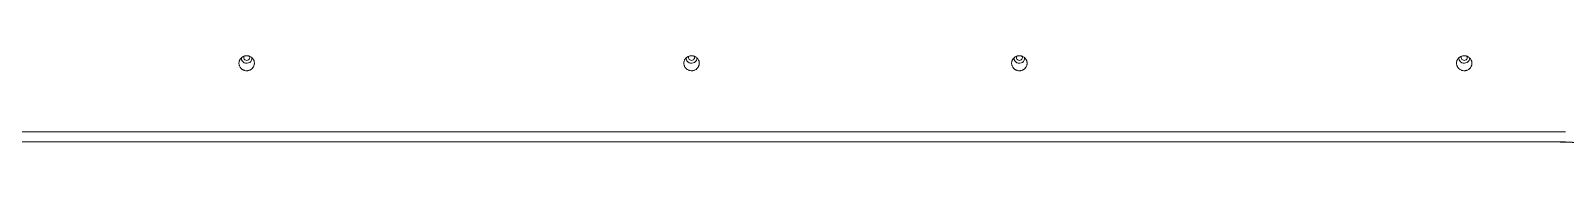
# Model space of a CAD drawing. Header units: inches. Extents: x 3778 to 56227, y -16914 to 35091.
# Drawn here: x 20496.6 to 20694.1, y 15929.2 to 15940.4 of the extents above; entities that cross this region are included whole.
import ezdxf

# ---------------------------------------------------------------- set-up
doc = ezdxf.new("R2010")
doc.units = ezdxf.units.IN
doc.header["$LTSCALE"] = 100
doc.header["$MEASUREMENT"] = 0
doc.layers.add('mark-B', color=2, linetype='Continuous', lineweight=20)
doc.layers.add('RC-LIGHT', color=7, linetype='Continuous')

# ---------------------------------------------------------------- blocks, each defined once
blk = doc.blocks.new('무풍1way 일반')
at = {"layer": 'mark-B'}
for p, q in [((-439.26, -500.22), (439.26, -500.22)), ((-439.26, -500.24), (439.26, -500.24))]:
    blk.add_line(p, q, dxfattribs=at)
for centre, major_axis, start_param, end_param in [((269.61, -489.48), (-0.681, 0), 0, 3.282671), ((269.61, -489.48), (-0.681, 0), 6.175684, 6.283185), ((269.61, -489.38), (0.387, 0), 2.550192, 6.283185), ((269.61, -489.38), (0.387, 0), 0, 0.572454), ((326.84, -489.48), (-0.681, 0), 6.166846, 6.283185), ((326.84, -489.48), (-0.681, 0), 0, 3.267846), ((326.84, -489.38), (0.387, 0), 2.610173, 6.283185), ((326.84, -489.38), (0.387, 0), 0, 0.507766), ((369.02, -489.48), (-0.681, 0), 0, 3.282767), ((369.02, -489.48), (-0.681, 0), 6.175491, 6.283185), ((369.02, -489.38), (0.387, 0), 2.549695, 6.283185), ((369.02, -489.38), (0.387, 0), 0, 0.572952), ((426.25, -489.48), (-0.681, 0), 6.166653, 6.283185), ((426.25, -489.48), (-0.681, 0), 0, 3.26804), ((426.25, -489.38), (0.387, 0), 2.60948, 6.283185), ((426.25, -489.38), (0.387, 0), 0, 0.508544)]:
    blk.add_ellipse(centre, major_axis=major_axis, ratio=0.913545, start_param=start_param, end_param=end_param, dxfattribs=at)
for points, degree, knots in [([(268.62, -490.07), (268.62, -490.01), (268.63, -489.95), (268.64, -489.87), (268.65, -489.85), (268.66, -489.82), (268.66, -489.81), (268.68, -489.76), (268.7, -489.71), (268.74, -489.64), (268.76, -489.59), (268.78, -489.57), (268.79, -489.55), (268.84, -489.49), (268.88, -489.44), (268.95, -489.38), (268.98, -489.36), (269.03, -489.32), (269.05, -489.3), (269.14, -489.25), (269.19, -489.22), (269.27, -489.19), (269.29, -489.19), (269.32, -489.18), (269.33, -489.17), (269.38, -489.16), (269.45, -489.15), (269.53, -489.14), (269.58, -489.14), (269.61, -489.14), (269.62, -489.14), (269.71, -489.14), (269.77, -489.15), (269.87, -489.17), (269.9, -489.18), (269.94, -489.19), (269.96, -489.2), (269.99, -489.21), (270.01, -489.22), (270.08, -489.25), (270.14, -489.28), (270.2, -489.33), (270.22, -489.34), (270.24, -489.36), (270.25, -489.37), (270.29, -489.4), (270.31, -489.42), (270.38, -489.49), (270.42, -489.54), (270.46, -489.61), (270.47, -489.62), (270.49, -489.65), (270.49, -489.66), (270.52, -489.71), (270.54, -489.76), (270.57, -489.84), (270.58, -489.88), (270.58, -489.91), (270.59, -489.93), (270.6, -490.01), (270.6, -490.07), (270.6, -490.17), (270.6, -490.2), (270.59, -490.24), (270.59, -490.26), (270.58, -490.29), (270.58, -490.31), (270.56, -490.38), (270.54, -490.44), (270.5, -490.53), (270.49, -490.56), (270.46, -490.61), (270.42, -490.66), (270.38, -490.71), (270.34, -490.76), (270.31, -490.78), (270.24, -490.85), (270.19, -490.89), (270.11, -490.94), (270.08, -490.96), (270.04, -490.98), (270.02, -490.98), (269.99, -491), (269.98, -491), (269.9, -491.03), (269.84, -491.05), (269.76, -491.06), (269.74, -491.06), (269.71, -491.07), (269.69, -491.07), (269.64, -491.07), (269.61, -491.07), (269.51, -491.07), (269.45, -491.06), (269.37, -491.04), (269.35, -491.04), (269.32, -491.03), (269.3, -491.02), (269.26, -491.01), (269.2, -490.99), (269.14, -490.96), (269.08, -490.92), (269.05, -490.91), (268.98, -490.85), (268.93, -490.81), (268.86, -490.74), (268.84, -490.72), (268.8, -490.67), (268.78, -490.64), (268.73, -490.56), (268.7, -490.5), (268.67, -490.41), (268.66, -490.38), (268.64, -490.32), (268.63, -490.29), (268.62, -490.2), (268.61, -490.14), (268.62, -490.07)], 3, [0, 0, 0, 0, 0.03125, 0.03125, 0.039063, 0.039063, 0.046875, 0.046875, 0.0625, 0.078125, 0.085938, 0.085938, 0.09375, 0.09375, 0.125, 0.125, 0.140625, 0.140625, 0.15625, 0.15625, 0.1875, 0.1875, 0.195313, 0.195313, 0.203125, 0.203125, 0.21875, 0.234375, 0.242188, 0.242188, 0.25, 0.25, 0.28125, 0.28125, 0.296875, 0.296875, 0.304688, 0.304688, 0.3125, 0.3125, 0.34375, 0.34375, 0.351563, 0.351563, 0.359375, 0.359375, 0.375, 0.375, 0.40625, 0.40625, 0.414063, 0.414063, 0.421875, 0.421875, 0.4375, 0.453125, 0.460938, 0.460938, 0.46875, 0.46875, 0.5, 0.5, 0.515625, 0.515625, 0.523438, 0.523438, 0.53125, 0.53125, 0.5625, 0.5625, 0.578125, 0.578125, 0.59375, 0.609375, 0.609375, 0.625, 0.625, 0.65625, 0.65625, 0.671875, 0.671875, 0.679688, 0.679688, 0.6875, 0.6875, 0.71875, 0.71875, 0.726563, 0.726563, 0.734375, 0.734375, 0.75, 0.75, 0.78125, 0.78125, 0.789063, 0.789063, 0.796875, 0.796875, 0.8125, 0.828125, 0.828125, 0.84375, 0.84375, 0.875, 0.875, 0.890625, 0.890625, 0.90625, 0.90625, 0.9375, 0.9375, 0.953125, 0.953125, 0.96875, 0.96875, 1, 1, 1, 1]), ([(327.84, -490.07), (327.84, -490.14), (327.84, -490.2), (327.82, -490.28), (327.82, -490.29), (327.81, -490.32), (327.81, -490.34), (327.8, -490.39), (327.78, -490.45), (327.74, -490.52), (327.72, -490.56), (327.7, -490.59), (327.7, -490.6), (327.65, -490.67), (327.61, -490.72), (327.55, -490.79), (327.52, -490.81), (327.47, -490.85), (327.45, -490.87), (327.37, -490.93), (327.31, -490.96), (327.24, -490.99), (327.22, -491), (327.19, -491.01), (327.18, -491.01), (327.13, -491.03), (327.07, -491.05), (326.99, -491.06), (326.94, -491.07), (326.91, -491.07), (326.89, -491.07), (326.81, -491.07), (326.74, -491.07), (326.65, -491.05), (326.61, -491.04), (326.57, -491.03), (326.55, -491.03), (326.52, -491.02), (326.5, -491.01), (326.43, -490.98), (326.37, -490.96), (326.3, -490.91), (326.29, -490.9), (326.26, -490.89), (326.25, -490.88), (326.21, -490.85), (326.18, -490.83), (326.11, -490.76), (326.07, -490.71), (326.02, -490.65), (326.01, -490.64), (326, -490.61), (325.99, -490.6), (325.96, -490.56), (325.94, -490.5), (325.91, -490.43), (325.89, -490.38), (325.88, -490.35), (325.88, -490.33), (325.86, -490.26), (325.85, -490.2), (325.85, -490.1), (325.85, -490.07), (325.85, -490.02), (325.85, -490.01), (325.86, -489.98), (325.86, -489.96), (325.87, -489.88), (325.89, -489.82), (325.93, -489.73), (325.94, -489.7), (325.97, -489.65), (326, -489.59), (326.04, -489.54), (326.07, -489.49), (326.1, -489.47), (326.16, -489.4), (326.21, -489.35), (326.29, -489.3), (326.32, -489.28), (326.36, -489.26), (326.38, -489.25), (326.4, -489.24), (326.42, -489.23), (326.49, -489.2), (326.56, -489.18), (326.63, -489.16), (326.65, -489.15), (326.68, -489.15), (326.7, -489.15), (326.75, -489.14), (326.78, -489.14), (326.88, -489.13), (326.94, -489.14), (327.03, -489.15), (327.04, -489.15), (327.07, -489.16), (327.09, -489.17), (327.14, -489.18), (327.2, -489.2), (327.27, -489.23), (327.32, -489.25), (327.34, -489.27), (327.36, -489.28), (327.43, -489.32), (327.48, -489.36), (327.55, -489.42), (327.57, -489.44), (327.62, -489.49), (327.64, -489.52), (327.69, -489.59), (327.72, -489.65), (327.76, -489.74), (327.78, -489.77), (327.8, -489.83), (327.81, -489.86), (327.83, -489.95), (327.84, -490.01), (327.84, -490.07)], 3, [0, 0, 0, 0, 0.03125, 0.03125, 0.039063, 0.039063, 0.046875, 0.046875, 0.0625, 0.078125, 0.085937, 0.085937, 0.09375, 0.09375, 0.125, 0.125, 0.140625, 0.140625, 0.15625, 0.15625, 0.1875, 0.1875, 0.195312, 0.195312, 0.203125, 0.203125, 0.21875, 0.234375, 0.242187, 0.242187, 0.25, 0.25, 0.28125, 0.28125, 0.296875, 0.296875, 0.304687, 0.304687, 0.3125, 0.3125, 0.34375, 0.34375, 0.351562, 0.351562, 0.359375, 0.359375, 0.375, 0.375, 0.40625, 0.40625, 0.414062, 0.414062, 0.421875, 0.421875, 0.4375, 0.453125, 0.460937, 0.460937, 0.46875, 0.46875, 0.5, 0.5, 0.515625, 0.515625, 0.523437, 0.523437, 0.53125, 0.53125, 0.5625, 0.5625, 0.578125, 0.578125, 0.59375, 0.609375, 0.609375, 0.625, 0.625, 0.65625, 0.65625, 0.671875, 0.671875, 0.679687, 0.679687, 0.6875, 0.6875, 0.71875, 0.71875, 0.726562, 0.726562, 0.734375, 0.734375, 0.75, 0.75, 0.78125, 0.78125, 0.789062, 0.789062, 0.796875, 0.796875, 0.8125, 0.828125, 0.835937, 0.835937, 0.84375, 0.84375, 0.875, 0.875, 0.890625, 0.890625, 0.90625, 0.90625, 0.9375, 0.9375, 0.953125, 0.953125, 0.96875, 0.96875, 1, 1, 1, 1]), ([(368.02, -490.07), (368.03, -490.01), (368.03, -489.95), (368.05, -489.87), (368.06, -489.85), (368.07, -489.82), (368.07, -489.81), (368.09, -489.76), (368.11, -489.71), (368.15, -489.64), (368.17, -489.59), (368.19, -489.57), (368.2, -489.55), (368.25, -489.49), (368.29, -489.44), (368.36, -489.38), (368.38, -489.36), (368.44, -489.32), (368.46, -489.3), (368.55, -489.25), (368.6, -489.22), (368.68, -489.19), (368.7, -489.19), (368.73, -489.18), (368.74, -489.17), (368.79, -489.16), (368.85, -489.15), (368.93, -489.14), (368.98, -489.14), (369.02, -489.14), (369.03, -489.14), (369.12, -489.14), (369.18, -489.15), (369.28, -489.17), (369.31, -489.18), (369.35, -489.19), (369.37, -489.2), (369.4, -489.21), (369.41, -489.22), (369.49, -489.25), (369.54, -489.28), (369.61, -489.33), (369.62, -489.34), (369.65, -489.36), (369.66, -489.37), (369.7, -489.4), (369.72, -489.42), (369.79, -489.49), (369.83, -489.54), (369.87, -489.61), (369.88, -489.62), (369.89, -489.65), (369.9, -489.66), (369.92, -489.7), (369.95, -489.76), (369.97, -489.84), (369.99, -489.88), (369.99, -489.91), (370, -489.93), (370.01, -490.01), (370.01, -490.07), (370.01, -490.16), (370.01, -490.2), (370, -490.24), (370, -490.26), (369.99, -490.29), (369.99, -490.31), (369.97, -490.38), (369.95, -490.44), (369.91, -490.53), (369.9, -490.56), (369.86, -490.61), (369.83, -490.66), (369.79, -490.71), (369.75, -490.76), (369.72, -490.78), (369.65, -490.85), (369.6, -490.89), (369.52, -490.94), (369.49, -490.95), (369.45, -490.98), (369.43, -490.98), (369.4, -491), (369.39, -491), (369.31, -491.03), (369.25, -491.05), (369.17, -491.06), (369.15, -491.06), (369.12, -491.07), (369.1, -491.07), (369.05, -491.07), (369.02, -491.07), (368.92, -491.07), (368.86, -491.06), (368.78, -491.04), (368.76, -491.04), (368.73, -491.03), (368.71, -491.02), (368.67, -491.01), (368.61, -490.99), (368.55, -490.96), (368.49, -490.92), (368.46, -490.91), (368.38, -490.85), (368.34, -490.81), (368.27, -490.74), (368.25, -490.72), (368.21, -490.67), (368.19, -490.64), (368.14, -490.56), (368.11, -490.5), (368.08, -490.41), (368.07, -490.38), (368.05, -490.32), (368.04, -490.29), (368.03, -490.2), (368.02, -490.14), (368.02, -490.07)], 3, [0, 0, 0, 0, 0.03125, 0.03125, 0.039062, 0.039062, 0.046875, 0.046875, 0.0625, 0.078125, 0.085937, 0.085937, 0.09375, 0.09375, 0.125, 0.125, 0.140625, 0.140625, 0.15625, 0.15625, 0.1875, 0.1875, 0.195312, 0.195312, 0.203125, 0.203125, 0.21875, 0.234375, 0.242187, 0.242187, 0.25, 0.25, 0.28125, 0.28125, 0.296875, 0.296875, 0.304687, 0.304687, 0.3125, 0.3125, 0.34375, 0.34375, 0.351562, 0.351562, 0.359375, 0.359375, 0.375, 0.375, 0.40625, 0.40625, 0.414062, 0.414062, 0.421875, 0.421875, 0.4375, 0.453125, 0.460937, 0.460937, 0.46875, 0.46875, 0.5, 0.5, 0.515625, 0.515625, 0.523437, 0.523437, 0.53125, 0.53125, 0.5625, 0.5625, 0.578125, 0.578125, 0.59375, 0.609375, 0.609375, 0.625, 0.625, 0.65625, 0.65625, 0.671875, 0.671875, 0.679687, 0.679687, 0.6875, 0.6875, 0.71875, 0.71875, 0.726562, 0.726562, 0.734375, 0.734375, 0.75, 0.75, 0.78125, 0.78125, 0.789062, 0.789062, 0.796875, 0.796875, 0.8125, 0.828125, 0.828125, 0.84375, 0.84375, 0.875, 0.875, 0.890625, 0.890625, 0.90625, 0.90625, 0.9375, 0.9375, 0.953125, 0.953125, 0.96875, 0.96875, 1, 1, 1, 1]), ([(427.25, -490.07), (427.25, -490.14), (427.24, -490.2), (427.23, -490.28), (427.23, -490.29), (427.22, -490.32), (427.22, -490.34), (427.2, -490.39), (427.18, -490.45), (427.15, -490.52), (427.13, -490.56), (427.11, -490.59), (427.11, -490.6), (427.06, -490.67), (427.02, -490.72), (426.96, -490.79), (426.93, -490.81), (426.88, -490.85), (426.86, -490.87), (426.78, -490.93), (426.72, -490.96), (426.65, -490.99), (426.63, -491), (426.6, -491.01), (426.59, -491.01), (426.54, -491.03), (426.48, -491.05), (426.4, -491.06), (426.35, -491.07), (426.32, -491.07), (426.3, -491.07), (426.22, -491.07), (426.15, -491.07), (426.06, -491.05), (426.02, -491.04), (425.98, -491.03), (425.96, -491.03), (425.93, -491.02), (425.91, -491.01), (425.84, -490.98), (425.78, -490.96), (425.71, -490.91), (425.7, -490.9), (425.67, -490.89), (425.66, -490.88), (425.62, -490.85), (425.59, -490.83), (425.52, -490.76), (425.48, -490.71), (425.43, -490.65), (425.42, -490.64), (425.41, -490.61), (425.4, -490.6), (425.37, -490.55), (425.34, -490.5), (425.31, -490.43), (425.3, -490.38), (425.29, -490.35), (425.29, -490.33), (425.27, -490.26), (425.26, -490.2), (425.26, -490.1), (425.26, -490.07), (425.26, -490.02), (425.26, -490.01), (425.27, -489.98), (425.27, -489.96), (425.28, -489.88), (425.3, -489.82), (425.33, -489.73), (425.35, -489.7), (425.38, -489.65), (425.41, -489.59), (425.44, -489.54), (425.48, -489.49), (425.5, -489.47), (425.57, -489.4), (425.62, -489.35), (425.7, -489.3), (425.73, -489.28), (425.77, -489.26), (425.78, -489.25), (425.81, -489.23), (425.83, -489.23), (425.9, -489.2), (425.96, -489.17), (426.04, -489.16), (426.06, -489.15), (426.09, -489.15), (426.11, -489.15), (426.16, -489.14), (426.19, -489.14), (426.29, -489.13), (426.35, -489.14), (426.43, -489.15), (426.45, -489.15), (426.48, -489.16), (426.5, -489.17), (426.55, -489.18), (426.61, -489.2), (426.68, -489.23), (426.72, -489.25), (426.75, -489.27), (426.77, -489.28), (426.84, -489.32), (426.89, -489.36), (426.96, -489.42), (426.98, -489.44), (427.02, -489.49), (427.04, -489.52), (427.1, -489.59), (427.13, -489.65), (427.17, -489.74), (427.18, -489.77), (427.21, -489.83), (427.21, -489.86), (427.24, -489.95), (427.24, -490.01), (427.25, -490.07)], 3, [0, 0, 0, 0, 0.03125, 0.03125, 0.039063, 0.039063, 0.046875, 0.046875, 0.0625, 0.078125, 0.085938, 0.085938, 0.09375, 0.09375, 0.125, 0.125, 0.140625, 0.140625, 0.15625, 0.15625, 0.1875, 0.1875, 0.195313, 0.195313, 0.203125, 0.203125, 0.21875, 0.234375, 0.242188, 0.242188, 0.25, 0.25, 0.28125, 0.28125, 0.296875, 0.296875, 0.304688, 0.304688, 0.3125, 0.3125, 0.34375, 0.34375, 0.351563, 0.351563, 0.359375, 0.359375, 0.375, 0.375, 0.40625, 0.40625, 0.414063, 0.414063, 0.421875, 0.421875, 0.4375, 0.453125, 0.460938, 0.460938, 0.46875, 0.46875, 0.5, 0.5, 0.515625, 0.515625, 0.523438, 0.523438, 0.53125, 0.53125, 0.5625, 0.5625, 0.578125, 0.578125, 0.59375, 0.609375, 0.609375, 0.625, 0.625, 0.65625, 0.65625, 0.671875, 0.671875, 0.679688, 0.679688, 0.6875, 0.6875, 0.71875, 0.71875, 0.726563, 0.726563, 0.734375, 0.734375, 0.75, 0.75, 0.78125, 0.78125, 0.789063, 0.789063, 0.796875, 0.796875, 0.8125, 0.828125, 0.835938, 0.835938, 0.84375, 0.84375, 0.875, 0.875, 0.890625, 0.890625, 0.90625, 0.90625, 0.9375, 0.9375, 0.953125, 0.953125, 0.96875, 0.96875, 1, 1, 1, 1]), ([(443.19, -500.42), (442.61, -500.39), (442.32, -500.38), (441.84, -500.36), (441.46, -500.35), (441, -500.33), (440.59, -500.32), (440.14, -500.3), (439.73, -500.29), (438.81, -500.26), (438, -500.25), (437.55, -500.25), (437.13, -500.25), (437.04, -500.25), (436.73, -500.25), (436.64, -500.25), (436.45, -500.25), (432.8, -500.25), (422.42, -500.25), (401.64, -500.25), (360.09, -500.25), (276.99, -500.25), (221.6, -500.25), (221.53, -500.25), (0, -500.25), (-110.8, -500.25), (-276.99, -500.25), (-360.09, -500.25), (-401.64, -500.25), (-422.42, -500.25), (-432.8, -500.25), (-437.13, -500.25), (-438, -500.25), (-438.12, -500.25), (-438.21, -500.25), (-438.32, -500.25), (-438.64, -500.25), (-438.86, -500.25), (-439.28, -500.26), (-439.73, -500.27), (-440.14, -500.28), (-440.59, -500.3), (-441, -500.31), (-441.46, -500.33), (-441.84, -500.35), (-442.32, -500.37), (-442.61, -500.39), (-443.19, -500.42)], 2, [0, 0, 0, 0.000977, 0.000977, 0.001953, 0.001953, 0.00293, 0.00293, 0.003906, 0.003906, 0.005859, 0.005859, 0.006836, 0.006836, 0.007115, 0.007394, 0.007394, 0.007812, 0.015625, 0.03125, 0.0625, 0.125, 0.25, 0.25, 0.5, 0.5, 0.75, 0.875, 0.9375, 0.96875, 0.984375, 0.992188, 0.994141, 0.994141, 0.994385, 0.994385, 0.994629, 0.995117, 0.995117, 0.996094, 0.996094, 0.99707, 0.99707, 0.998047, 0.998047, 0.999023, 0.999023, 1, 1, 1]), ([(443.19, -500.42), (442.61, -500.39), (442.32, -500.38), (441.84, -500.36), (441.46, -500.35), (441, -500.33), (440.59, -500.32), (440.14, -500.3), (439.73, -500.29), (438.81, -500.26), (438, -500.25), (437.55, -500.25), (437.13, -500.25), (437.04, -500.25), (436.73, -500.25), (436.64, -500.25), (436.45, -500.25), (432.8, -500.25), (422.42, -500.25), (401.64, -500.25), (360.09, -500.25), (276.99, -500.25), (221.6, -500.25), (221.53, -500.25), (0, -500.25), (-110.8, -500.25), (-276.99, -500.25), (-360.09, -500.25), (-401.64, -500.25), (-422.42, -500.25), (-432.8, -500.25), (-437.13, -500.25), (-438, -500.25), (-438.12, -500.25), (-438.21, -500.25), (-438.32, -500.25), (-438.64, -500.25), (-438.86, -500.25), (-439.28, -500.26), (-439.73, -500.27), (-440.14, -500.28), (-440.59, -500.3), (-441, -500.31), (-441.46, -500.33), (-441.84, -500.35), (-442.32, -500.37), (-442.61, -500.39), (-443.19, -500.42)], 2, [0, 0, 0, 0.000977, 0.000977, 0.001953, 0.001953, 0.00293, 0.00293, 0.003906, 0.003906, 0.005859, 0.005859, 0.006836, 0.006836, 0.007115, 0.007394, 0.007394, 0.007812, 0.015625, 0.03125, 0.0625, 0.125, 0.25, 0.25, 0.5, 0.5, 0.75, 0.875, 0.9375, 0.96875, 0.984375, 0.992188, 0.994141, 0.994141, 0.994385, 0.994385, 0.994629, 0.995117, 0.995117, 0.996094, 0.996094, 0.99707, 0.99707, 0.998047, 0.998047, 0.999023, 0.999023, 1, 1, 1])]:
    blk.add_open_spline(points, degree=degree, knots=knots, dxfattribs=at)
blk.add_open_spline([(439.26, -498.97), (292.84, -498.97), (146.42, -498.97), (0, -498.97)], degree=3, dxfattribs=at)

msp = doc.modelspace()

# ---------------------------------------------------------------- block references
at = {"layer": 'RC-LIGHT'}
msp.add_blockref('무풍1way 일반', (20254.81, 16429.57), dxfattribs=at)

doc.saveas('drawing.dxf')
